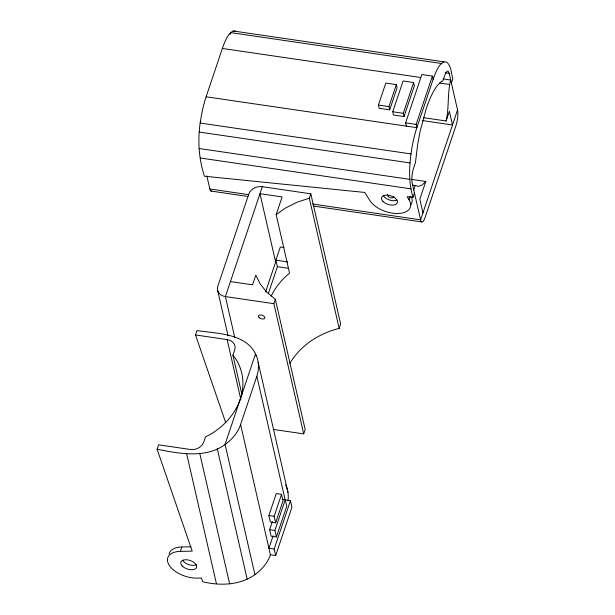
<?xml version="1.0" encoding="UTF-8"?>
<svg xmlns="http://www.w3.org/2000/svg" width="615" height="615" viewBox="0 0 615 615"><rect width="100%" height="100%" fill="white"/><g stroke="black" fill="none" stroke-linecap="round" stroke-linejoin="round"><path stroke-width="0.92" d="M443.092 78.912L450.687 80.027C447.259 93.242 449.25 107.525 446.113 120.986L423.381 117.657M410.197 196.231L409.013 199.744A22.094 12.008 18.6 0 1 397.759 213.505A22.094 12.008 18.6 0 1 369.838 200.521L364.81 192.449L204.434 176.221C198.299 157.363 197.407 137.283 200.997 117.865A44.188 11.708 -81.7 0 1 206.11 96.801L222.361 48.454A44.188 11.708 -81.7 0 1 229.072 34.363L232.462 31.219L235.576 31.027M200.836 121.247L200.229 123.062L411.005 153.927M230.025 34.417L230.633 32.61L441.409 63.476M180.38 551.371L192.195 551.132L157.109 449.227L158.585 444.829L190.204 449.457A11.047 8.802 -12.9 0 0 203.696 442.216L205.487 436.881L210.199 434.521A71.501 56.957 -12.9 0 0 235.683 358.714L232.924 355.262L234.715 349.92A11.047 8.802 -12.9 0 0 227.135 339.588L195.516 334.96L196.992 330.562C217.71 333.784 248.86 333.046 257.101 357.815A44.188 35.193 -12.9 0 1 256.839 376.219L285.168 499.91L290.441 500.679L291.933 507.191L275.681 555.529L270.408 554.761A44.188 35.193 -12.9 0 1 258.854 571.512C243.655 585.096 221.731 586.403 202.735 581.736L201.459 578.031L197.046 578.123A22.094 12.008 18.6 0 1 169.125 565.131A22.094 12.008 18.6 0 1 180.38 551.371L181.856 546.973L190.95 546.797M289.873 363.396A71.501 56.957 -12.9 0 1 339.149 328.402L340.625 324.005L310.806 193.81L262.328 186.706L225.398 296.576L234.838 337.789M271.292 295.946A71.501 56.957 -12.9 0 1 288.766 273.806L289.58 273.221L276.166 214.635L282.116 196.923L259.984 193.687L275.643 262.036L265.588 291.94M268.409 293.44L277.403 266.695L275.912 260.183L280.34 246.999L283.999 247.53M273.275 429.424L303.695 433.875L273.875 303.679L275.351 299.282L266.764 292.179L260.053 283.784L255.825 275.136L252.573 284.822L230.441 281.578M339.149 328.402L309.33 198.199L310.806 193.81M157.109 449.227C180.795 453.932 209.215 459.428 229.034 441.316A44.188 35.193 -12.9 0 0 240.588 424.558L256.839 376.219M378.417 105.05L385.805 83.079L396.344 84.616L397.09 87.876L389.702 109.847L379.163 108.302L378.417 105.05L388.957 106.595L389.702 109.847M388.957 106.595L396.344 84.616M392.747 111.761L403.086 80.996L413.626 82.541L414.372 85.793L404.032 116.558L393.492 115.013L392.747 111.761L403.286 113.306L404.032 116.558M403.286 113.306L413.626 82.541M268.878 515.539L276.266 493.561L281.532 494.329L283.023 500.841L275.635 522.819L270.369 522.043L268.878 515.539L274.144 516.308L275.635 522.819M406.346 126.121L405.6 122.862L421.852 74.523L432.391 76.068L433.137 79.32L416.885 127.666A44.188 11.708 -81.7 0 0 411.773 148.73C409.19 164.797 408.237 181.54 412.973 197.323L407.138 196.731L409.013 199.744M282.616 499.319L285.245 499.703L286.736 506.214L276.396 536.98L271.13 536.203L269.639 529.692L272.376 521.551M274.144 516.308L281.532 494.329M303.695 433.875L305.171 429.485L275.351 299.282M273.129 535.719L268.916 548.249L274.19 549.018L275.681 555.529M276.396 536.98L274.905 530.468L285.245 499.703M206.11 96.801L416.885 127.666L416.14 124.407L432.391 76.068M274.19 549.018L290.441 500.679M413.749 189.897L415.225 185.499L418.584 186.391L422.244 184.938L425.78 181.487L411.55 179.403M412.973 197.323L414.449 192.926M451.379 83.056L452.855 78.666C450.933 73.216 451.525 65.644 446.352 61.892L443.238 62.084L439.84 65.228A44.188 11.708 -81.7 0 0 433.137 79.32M425.78 181.487L419.822 199.199L422.951 212.867M446.113 120.986L449.373 111.3L452.502 124.968L422.236 120.54M445.345 72.739L449.142 73.293L457.545 109.97L420.606 219.839L312.374 203.996M276.166 214.635L285.537 207.978L296.991 202.243L309.33 198.199M233.262 30.988L444.038 61.854M222.361 48.454L420.698 77.498M439.71 83.033L449.204 84.424M405.6 122.862L416.14 124.407M199.283 132.064L410.059 162.929M199.037 148.492L409.813 179.357M412.381 185.084L415.225 185.499M200.252 157.994L411.028 188.859M206.832 175.875L209.838 188.974L248.76 194.678M210.976 191.057L248.006 196.477M313.512 206.071L421.752 221.923M275.912 260.183L287.782 261.921M277.403 266.695L288.366 268.294M273.875 303.679L225.398 296.576A11.047 8.802 -12.9 0 1 217.81 286.244L248.837 193.956A11.047 8.802 -12.9 0 1 262.328 186.706M269.639 529.692L274.905 530.468M285.629 484.904L286.921 488.01A44.188 35.193 -12.9 0 1 287.989 500.841M195.516 334.96L225.636 422.444M258.154 362.296L287.974 492.492M255.917 355.801L255.486 353.933L225.082 444.376L254.902 574.579M232.924 355.262L241.933 394.599M217.748 290.849L228.042 335.805M227.135 339.588L240.865 399.535M240.588 424.558L270.408 554.761M217.318 448.819L247.138 579.015M199.829 453.709L229.649 583.904M186.614 453.547L216.434 583.743M393.854 196.423A3.313 1.799 18.6 0 1 390.31 197.722A3.313 1.799 18.6 0 1 387.734 194.578M169.064 554A22.094 12.008 18.6 0 1 181.856 546.973M196.37 564.724A8.287 4.505 18.6 0 1 182.724 560.296M449.142 73.293A11.047 2.929 -81.7 0 0 444.699 75.576L442.9 80.911L441.401 81.511L437.557 85.262A71.501 18.95 -81.7 0 0 426.203 108.701L420.022 131.756L417.662 144.425L415.463 162.529L413.672 167.864A11.047 2.929 -81.7 0 0 412.211 183.162L420.606 219.839A11.047 2.929 -81.7 0 0 425.057 217.564L456.076 125.268A11.047 2.929 -81.7 0 0 457.545 109.97M411.412 197.1A22.094 12.008 18.6 0 1 410.643 204.918M397.082 200.113A8.287 4.505 18.6 0 1 383.437 195.685M211.752 191.004A11.047 2.929 -81.7 0 1 209.838 188.974M182.232 565.992A8.287 4.505 18.6 0 0 195.993 568.329A8.287 4.505 18.6 0 0 187.913 559.911A8.287 4.505 18.6 0 0 182.232 565.992M259.13 317.563A3.313 1.799 18.6 0 0 264.604 318.362A3.313 1.799 18.6 0 0 261.198 315.034A3.313 1.799 18.6 0 0 259.13 317.563M382.945 201.374A8.287 4.505 18.6 0 0 396.706 203.719A8.287 4.505 18.6 0 0 388.626 195.301A8.287 4.505 18.6 0 0 382.945 201.374"/></g></svg>
